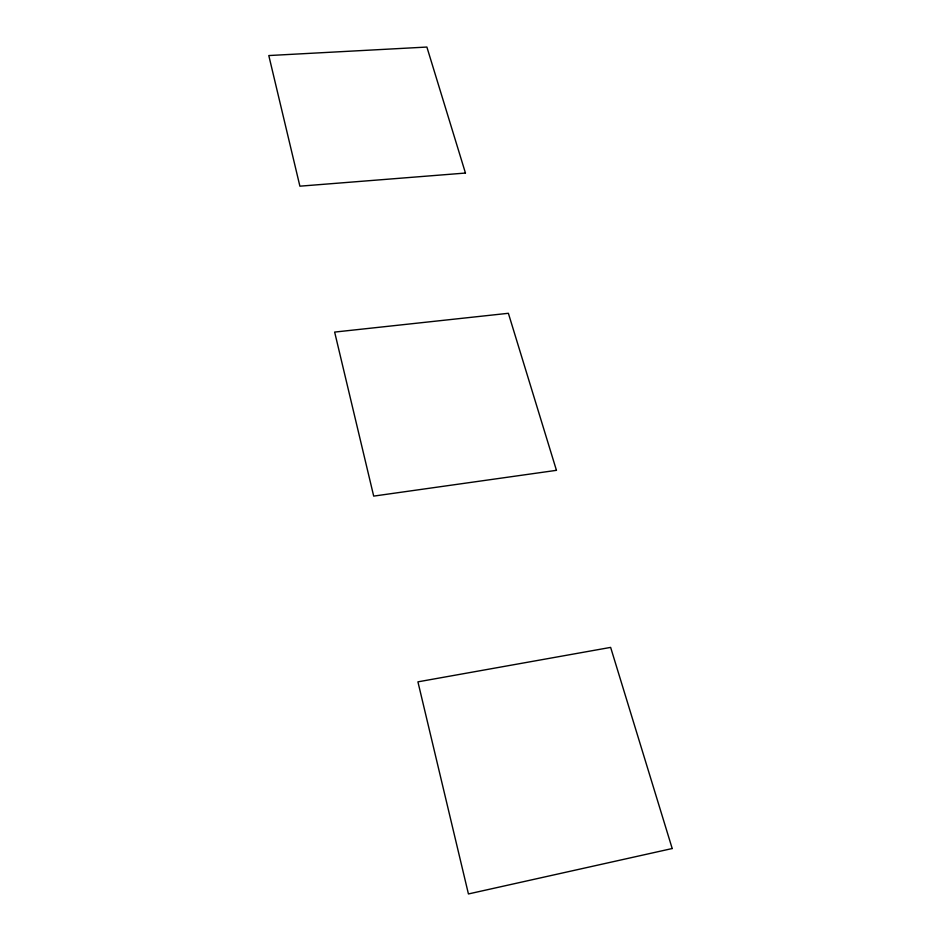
<?xml version="1.0" encoding="UTF-8"?>
<svg xmlns="http://www.w3.org/2000/svg" width="941" height="941" viewBox="0 0 941 941"><rect width="100%" height="100%" fill="white"/><g stroke="black" fill="none" stroke-linecap="round" stroke-linejoin="round"><path stroke-width="1.41" d="M672.203 848.535L468.43 893.95L417.922 681.849L610.638 647.396L672.203 848.535M556.449 470.335L373.695 496.107L334.643 332.079L508.375 313.294L556.449 470.335M465.454 173.05L299.897 186.177L268.797 55.554L426.885 47.05L465.454 173.05"/></g></svg>
